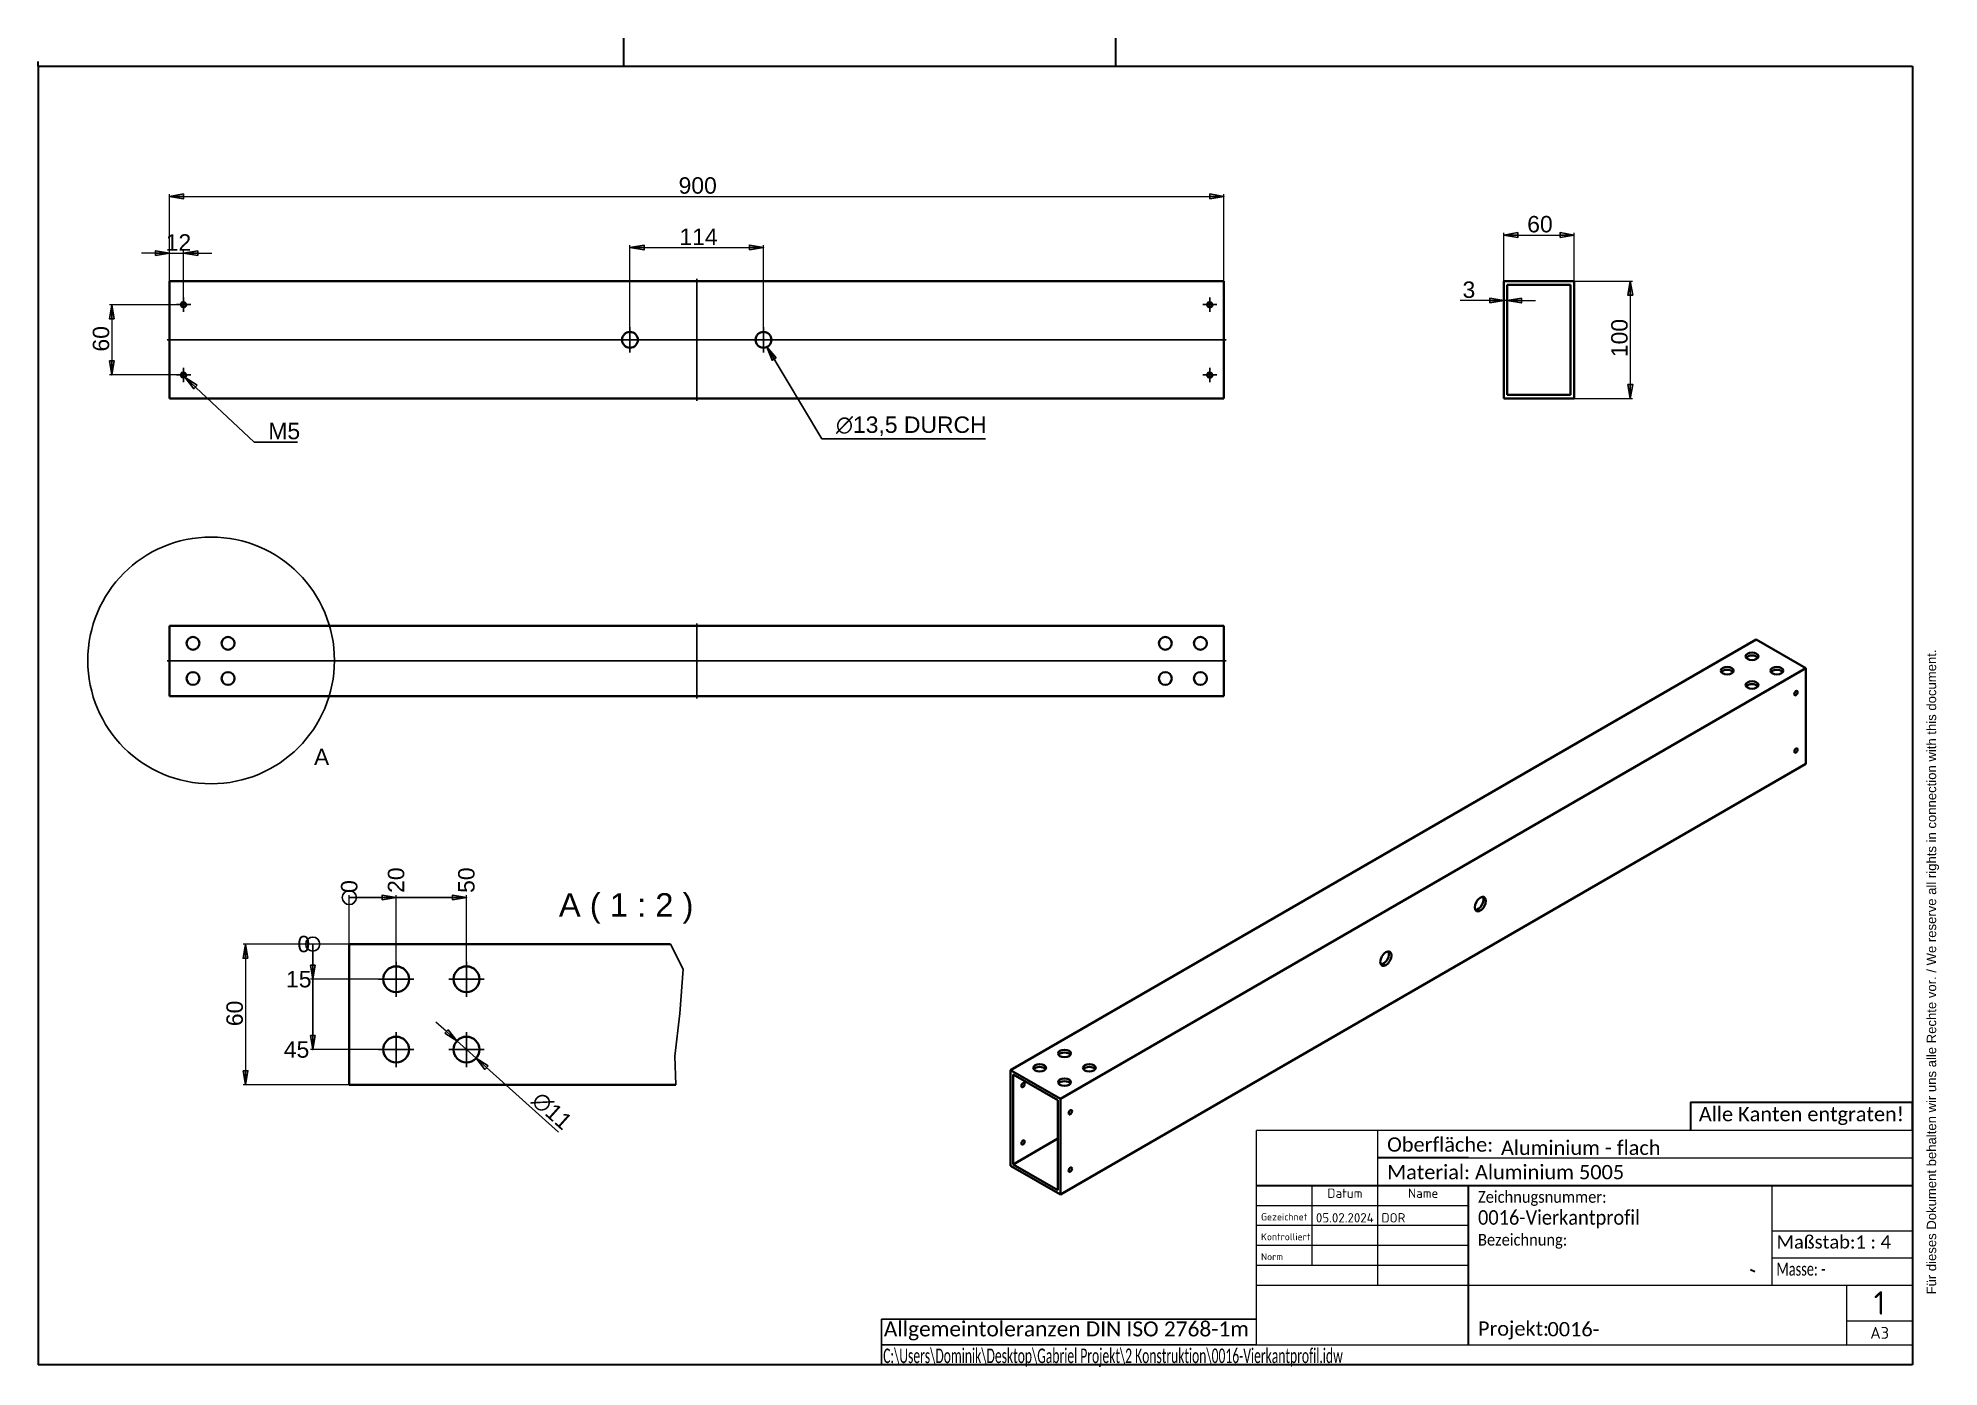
# Model space of a CAD drawing. Header units: millimetres. Extents: x 40 to 1663, y 38 to 1172.
import ezdxf
from ezdxf.enums import TextEntityAlignment as Align

# ---------------------------------------------------------------- set-up
doc = ezdxf.new("R2010")
doc.units = ezdxf.units.MM
doc.header["$LTSCALE"] = 4
for name, color, linetype, lineweight in [('AM_0', 7, 'Continuous', 35), ('AM_6', 7, 'Continuous', 35), ('Schriftkopf', 7, 'Continuous', 9)]:
    doc.layers.add(name, color=color, linetype=linetype, lineweight=lineweight)
for name, color, linetype, lineweight, true_color in [('AM_4', 3, 'Continuous', 25, 0x00ff00), ('AM_5', 3, 'Continuous', 25, 0x00ff00), ('AM_7', 4, 'Continuous', 25, 0x00ffff), ('Skizziergeometrie(Böma)', 179, 'Continuous', 30, 0x262659), ('Symbole(Böma)', 179, 'Continuous', 15, 0x262659)]:
    doc.layers.add(name, color=color, linetype=linetype, lineweight=lineweight, true_color=true_color)
doc.styles.add('Böma', font='calibri.ttf')
doc.styles.add('Textstil10', font='isocpeur.ttf')
doc.styles.add('Textstil11', font='isocpeur.ttf')
doc.styles.add('Textstil8', font='isocpeur.ttf')
doc.styles.add('Textstil9', font='isocpeur.ttf')
doc.styles.add('Textstil97', font='calibri.ttf', dxfattribs={"width": 0.6})
doc.styles.add('WEC-3_5', font='arial.ttf')
doc.styles.add('WEC-5', font='arial.ttf')
doc.dimstyles.new('M WEC_BEM$7', dxfattribs={"dimscale": 4, "dimtxt": 3.5, "dimasz": 3, "dimexe": 0.5, "dimexo": 0, "dimgap": 0.5, "dimtad": 1, "dimrnd": 1e-08, "dimtxsty": 'WEC-3_5', "dimblk": 'Filled-1', "dimcen": 0.09, "dimdle": 12, "dimclrd": 256, "dimclre": 256, "dimclrt": 7, "dimadec": 1, "dimazin": 2, "dimtfac": 0.571429, "dimtdec": 3, "dimtmove": 0, "dimatfit": 3, "dimldrblk": 'Filled-1', "dimfxl": 1, "dimtolj": 1, "dimlwd": 25, "dimlwe": 15, "dimarcsym": 0})
doc.dimstyles.new('WEC_BEM', dxfattribs={"dimscale": 4, "dimtxt": 3.5, "dimasz": 3, "dimexe": 0.5, "dimexo": 0, "dimgap": 0.5, "dimtad": 1, "dimrnd": 1e-08, "dimtxsty": 'WEC-3_5', "dimblk": 'Filled-1', "dimcen": 0.09, "dimdle": 12, "dimclrd": 256, "dimclre": 256, "dimclrt": 7, "dimadec": 1, "dimazin": 2, "dimtfac": 0.571429, "dimtdec": 3, "dimtmove": 0, "dimatfit": 3, "dimldrblk": 'Filled-1', "dimfxl": 1, "dimtolj": 1, "dimlwd": 15, "dimlwe": 15, "dimarcsym": 0})

# ---------------------------------------------------------------- blocks, each defined once
blk = doc.blocks.new('Ränder A3')
at = {"layer": 'Skizziergeometrie(Böma)'}
for p, q in [((10, 287), (410, 287)), ((10, 287), (10, 10)), ((410, 287), (410, 10)), ((375.42, 30.34), (376.34, 29.9)), ((410, 10), (10, 10))]:
    blk.add_line(p, q, dxfattribs=at)
at = {"layer": 'Symbole(Böma)', "color": 179, "true_color": 0x262659, "insert": (413.07, 25), "char_height": 2, "width": 146.4494, "attachment_point": 1, "rotation": 90, "style": 'Böma'}
blk.add_mtext('\\fArial|b0|i0;{\\H2.0000;Für dieses Dokument behalten wir uns alle Rechte vor. / We reserve all rights in connection with this document.}', dxfattribs=at)
blk = doc.blocks.new('Schriftfelder Böma Projekt')
at = {"layer": 'AM_0', "lineweight": 18}
for p, q in [((328.4, 127.9), (328.4, 106.65)), ((328.4, 118.25), (358.4, 118.25)), ((328.4, 112.45), (358.4, 112.45))]:
    blk.add_line(p, q, dxfattribs=at)
at = {"layer": 'AM_0', "lineweight": 25}
for p, q in [((138.4, 99.4), (218.4, 99.4)), ((138.4, 99.4), (138.4, 89.65)), ((218.4, 93.9), (138.4, 93.9)), ((138.4, 89.65), (218.4, 89.65))]:
    blk.add_line(p, q, dxfattribs=at)
at = {"layer": 'Schriftkopf', "lineweight": 9}
blk.add_line((358.4, 139.65), (218.4, 139.65), dxfattribs=at)
at = {"layer": 'Schriftkopf'}
for p, q in [((218.4, 93.9), (218.4, 139.65)), ((244.3, 127.9), (244.3, 139.65)), ((358.4, 89.65), (358.4, 139.65)), ((263.7, 133.77), (358.4, 133.77)), ((230.3, 110.9), (230.3, 127.9)), ((244.3, 106.65), (244.3, 127.9)), ((218.4, 123.65), (263.7, 123.65)), ((218.4, 119.4), (263.7, 119.4)), ((218.4, 115.15), (263.7, 115.15)), ((218.4, 110.9), (263.7, 110.9)), ((218.4, 106.65), (358.4, 106.65)), ((344.4, 93.9), (344.4, 106.65)), ((344.4, 99.02), (358.4, 99.02)), ((218.4, 93.9), (263.7, 93.9)), ((263.7, 93.9), (358.4, 93.9)), ((218.4, 89.65), (358.4, 89.65))]:
    blk.add_line(p, q, dxfattribs=at)
at = {"layer": 'Skizziergeometrie(Böma)'}
for p, q in [((311.05, 145.65), (311.05, 139.65)), ((311.05, 145.65), (358.4, 145.65)), ((358.4, 139.65), (358.4, 145.67)), ((263.7, 133.77), (244.3, 133.77)), ((218.4, 127.9), (358.4, 127.9)), ((263.7, 93.9), (263.7, 127.9))]:
    blk.add_line(p, q, dxfattribs=at)
at = {"layer": 'AM_6', "color": 7, "insert": (138.9, 98.9), "char_height": 3.2, "attachment_point": 1, "style": 'WEC-3_5'}
blk.add_mtext('\\fCalibri|b0|i0;{\\H3.2000;Allgemeintoleranzen DIN ISO 2768-1m}', dxfattribs=at)
at = {"layer": 'Schriftkopf', "style": 'Textstil11'}
for s, p in [('Datum', (237.3, 124.65)), ('Name', (254, 124.65))]:
    blk.add_text(s, height=2, dxfattribs=at).set_placement(p, align=Align.BOTTOM_CENTER)
at = {"layer": 'Schriftkopf', "style": 'Textstil10'}
for s, p in [('Gezeichnet', (219.4, 120)), ('Kontrolliert', (219.4, 115.75)), ('Norm', (219.4, 111.5))]:
    blk.add_text(s, height=1.5, dxfattribs=at).set_placement(p, align=Align.BOTTOM_LEFT)
at = {"layer": 'Schriftkopf'}
for tag, p, height, style in [('ERSTELLUNGSDATUM_001', (231.1, 120), 2, 'Textstil11'), ('AUTOR_001', (245.1, 120), 2, 'Textstil11'), ('Blattnummer_001', (350.15, 100.34), 5, 'Textstil8'), ('Blattgröße_001', (349.4, 95.21), 2.5, 'Textstil9')]:
    blk.add_attdef(tag, p, '', height=height, dxfattribs=dict(at, style=style))
at = {"layer": 'Schriftkopf', "style": 'Textstil11'}
for tag, p in [('KONTROLLDATUM', (231.3, 115.75)), ('KONTROLLIERT_VON', (245.3, 115.75)), ('GENEHM.DAT._KONSTR.', (231.3, 111.5)), ('KONSTR._GEN._VON', (245.3, 111.5))]:
    blk.add_attdef(tag, text='', height=2, dxfattribs=at).set_placement(p, align=Align.BOTTOM_LEFT)
at = {"layer": 'Symbole(Böma)', "color": 179, "true_color": 0x262659, "attachment_point": 1, "style": 'Böma'}
for s, insert, char_height in [('Alle Kanten entgraten!', (312.83, 144.65), 3.05), ('\\fCalibri|b0|i0;Oberfläche: ', (246.3, 138.15), 3.05), ('Material: Aluminium 5005', (246.3, 132.27), 3.05), ('\\fCalibri|b0|i0;{\\H2.8000;Maßstab:1 : 4}', (329.4, 117.25), 2.8), ('Projekt:', (265.7, 98.9), 3.05)]:
    blk.add_mtext(s, dxfattribs=dict(at, insert=insert, char_height=char_height))
at = {"layer": 'Symbole(Böma)', "color": 179, "true_color": 0x262659, "insert": (265.7, 126.7), "char_height": 3.05, "attachment_point": 1, "line_spacing_factor": 0.978242, "style": 'Böma'}
blk.add_mtext('{\\H0.81967x;\\W0.9;Zeichnugsnummer:\\P\\H1.24x;0016-Vierkantprofil\\H1.12903x;\\P\\H0.71429x;Bezeichnung:\\H1.24x;\\P}', dxfattribs=at)
at = {"layer": 'Symbole(Böma)', "color": 179, "true_color": 0x262659, "insert": (329.4, 111.46), "char_height": 2.8, "width": 41.4313, "attachment_point": 1, "style": 'Böma'}
blk.add_mtext('\\fCalibri|b0|i0;\\W0.70;{\\H2.8000;Masse: -}', dxfattribs=at)
at = {"layer": 'Symbole(Böma)', "color": 179, "true_color": 0x262659, "style": 'Böma'}
for tag, p in [('DARSTELLUNG_001', (270.6, 134.41)), ('PROJEKT_001', (280.53, 95.72))]:
    blk.add_attdef(tag, p, '', height=3.05, dxfattribs=at)
blk.add_attdef('Kunde', text='', height=3.05, dxfattribs=at).set_placement((308.7, 98.8), align=Align.TOP_LEFT)
at = {"layer": 'Symbole(Böma)', "color": 179, "true_color": 0x262659, "style": 'Textstil97', "width": 0.6}
blk.add_attdef('DATEINAME_UND_PFAD_001', (138.76, 90.01), '', height=3.1, dxfattribs=at)
blk = doc.blocks.new('Faltmarken_A3')
at = {"layer": 'Skizziergeometrie(Böma)'}
for p, q in [((125, 0), (125, 6)), ((230, 0), (230, 6)), ((0, 0), (0, 1))]:
    blk.add_line(p, q, dxfattribs=at)
blk = doc.blocks.new('Filled-1')
at = {"color": 0}
for p, q in [((0, 0), (-1, 0.17)), ((-1, 0.17), (-1, -0.17)), ((-1, 0), (0, 0)), ((-1, -0.17), (0, 0))]:
    blk.add_line(p, q, dxfattribs=at)
at = {"color": 0, "flags": 128}
blk.add_lwpolyline([(-1, -0.17), (0, 0), (-1, 0.17), (-1, -0.17)], dxfattribs=at)
at = {"color": 0}
blk.add_solid([(-1, -0.17), (0, 0), (-1, 0.17), (-1, -0.17)], dxfattribs=at)
blk = doc.blocks.new('*D19')
at = {"layer": 'AM_5', "linetype": 'Continuous', "lineweight": 15, "transparency": 16777216}
for p, q in [((1291.2, 964.5), (1291.2, 1005.9)), ((1303.2, 1003.9), (1339.2, 1003.9)), ((1351.2, 964.5), (1351.2, 1005.9))]:
    blk.add_line(p, q, dxfattribs=at)
at = {"layer": 'Defpoints', "color": 0, "linetype": 'Continuous', "transparency": 16777216}
for p in [(1351.2, 1003.9), (1291.2, 964.5), (1351.2, 964.5)]:
    blk.add_point(p, dxfattribs=at)
at = {"layer": 'AM_5', "linetype": 'Continuous', "lineweight": 15, "transparency": 16777216, "xscale": 12, "yscale": 12, "zscale": 12, "rotation": 180}
blk.add_blockref('Filled-1', (1291.2, 1003.9), dxfattribs=at)
at = {"layer": 'AM_5', "linetype": 'Continuous', "lineweight": 15, "transparency": 16777216, "xscale": 12, "yscale": 12, "zscale": 12}
blk.add_blockref('Filled-1', (1351.2, 1003.9), dxfattribs=at)
at = {"layer": 'AM_5', "color": 7, "linetype": 'Continuous', "lineweight": 18, "transparency": 16777216, "insert": (1311.2, 1020.2), "char_height": 14, "attachment_point": 1, "style": 'WEC-3_5'}
blk.add_mtext('\\A1;60', dxfattribs=at)
blk = doc.blocks.new('*D20')
at = {"layer": 'AM_5', "linetype": 'Continuous', "lineweight": 15, "transparency": 16777216}
for p, q in [((1351.2, 964.5), (1401.2, 964.5)), ((1399.2, 952.5), (1399.2, 876.5)), ((1351.2, 864.5), (1401.2, 864.5))]:
    blk.add_line(p, q, dxfattribs=at)
at = {"layer": 'Defpoints', "color": 0, "linetype": 'Continuous', "transparency": 16777216}
for p in [(1351.2, 964.5), (1351.2, 864.5), (1399.2, 864.5)]:
    blk.add_point(p, dxfattribs=at)
at = {"layer": 'AM_5', "linetype": 'Continuous', "lineweight": 15, "transparency": 16777216, "xscale": 12, "yscale": 12, "zscale": 12}
for p, rotation in [((1399.2, 964.5), 90), ((1399.2, 864.5), 270)]:
    blk.add_blockref('Filled-1', p, dxfattribs=dict(at, rotation=rotation))
at = {"layer": 'AM_5', "color": 7, "linetype": 'Continuous', "lineweight": 18, "transparency": 16777216, "insert": (1382.9, 899.7), "char_height": 14, "attachment_point": 1, "rotation": 90, "style": 'WEC-3_5'}
blk.add_mtext('\\A1;100', dxfattribs=at)
blk = doc.blocks.new('*D21')
at = {"layer": 'AM_5', "linetype": 'Continuous', "lineweight": 15, "transparency": 16777216}
for p, q in [((1279.2, 948), (1254, 948)), ((1294.2, 948), (1291.2, 948)), ((1306.2, 948), (1318.2, 948))]:
    blk.add_line(p, q, dxfattribs=at)
at = {"layer": 'Defpoints', "color": 0, "linetype": 'Continuous', "transparency": 16777216}
for p in [(1291.2, 948), (1291.2, 918.8), (1294.2, 918.8)]:
    blk.add_point(p, dxfattribs=at)
at = {"layer": 'AM_5', "linetype": 'Continuous', "lineweight": 15, "transparency": 16777216, "xscale": 12, "yscale": 12, "zscale": 12}
blk.add_blockref('Filled-1', (1291.2, 948), dxfattribs=at)
at = {"layer": 'AM_5', "linetype": 'Continuous', "lineweight": 15, "transparency": 16777216, "xscale": 12, "yscale": 12, "zscale": 12, "rotation": 180}
blk.add_blockref('Filled-1', (1294.2, 948), dxfattribs=at)
at = {"layer": 'AM_5', "color": 7, "linetype": 'Continuous', "lineweight": 18, "transparency": 16777216, "insert": (1256, 964.3), "char_height": 14, "attachment_point": 1, "style": 'WEC-3_5'}
blk.add_mtext('\\A1;3', dxfattribs=at)
blk = doc.blocks.new('*D22')
at = {"layer": 'AM_5', "linetype": 'Continuous', "lineweight": 15, "transparency": 16777216}
for p, q in [((152.3, 964.5), (152.3, 1038.9)), ((1052.3, 964.5), (1052.3, 1038.9)), ((164.3, 1036.9), (1040.3, 1036.9))]:
    blk.add_line(p, q, dxfattribs=at)
at = {"layer": 'Defpoints', "color": 0, "linetype": 'Continuous', "transparency": 16777216}
for p in [(1052.3, 1036.9), (152.3, 964.5), (1052.3, 964.5)]:
    blk.add_point(p, dxfattribs=at)
at = {"layer": 'AM_5', "linetype": 'Continuous', "lineweight": 15, "transparency": 16777216, "xscale": 12, "yscale": 12, "zscale": 12, "rotation": 180}
blk.add_blockref('Filled-1', (152.3, 1036.9), dxfattribs=at)
at = {"layer": 'AM_5', "linetype": 'Continuous', "lineweight": 15, "transparency": 16777216, "xscale": 12, "yscale": 12, "zscale": 12}
blk.add_blockref('Filled-1', (1052.3, 1036.9), dxfattribs=at)
at = {"layer": 'AM_5', "color": 7, "linetype": 'Continuous', "lineweight": 18, "transparency": 16777216, "insert": (586.8, 1053.2), "char_height": 14, "attachment_point": 1, "style": 'WEC-3_5'}
blk.add_mtext('\\A1;900', dxfattribs=at)
blk = doc.blocks.new('*D23')
at = {"layer": 'AM_5', "linetype": 'Continuous', "lineweight": 15, "transparency": 16777216}
for p, q in [((545.3, 925.3), (545.3, 995.3)), ((557.3, 993.3), (647.3, 993.3)), ((659.3, 925.3), (659.3, 995.3))]:
    blk.add_line(p, q, dxfattribs=at)
at = {"layer": 'Defpoints', "color": 0, "linetype": 'Continuous', "transparency": 16777216}
for p in [(659.3, 993.3), (545.3, 925.3), (659.3, 925.3)]:
    blk.add_point(p, dxfattribs=at)
at = {"layer": 'AM_5', "linetype": 'Continuous', "lineweight": 15, "transparency": 16777216, "xscale": 12, "yscale": 12, "zscale": 12, "rotation": 180}
blk.add_blockref('Filled-1', (545.3, 993.3), dxfattribs=at)
at = {"layer": 'AM_5', "linetype": 'Continuous', "lineweight": 15, "transparency": 16777216, "xscale": 12, "yscale": 12, "zscale": 12}
blk.add_blockref('Filled-1', (659.3, 993.3), dxfattribs=at)
at = {"layer": 'AM_5', "color": 7, "linetype": 'Continuous', "lineweight": 18, "transparency": 16777216, "insert": (587.5, 1009.4), "char_height": 14, "attachment_point": 1, "style": 'WEC-3_5'}
blk.add_mtext('\\A1;114', dxfattribs=at)
blk = doc.blocks.new('2DDetail0')
at = {"layer": 'AM_4'}
blk.add_circle((46.94, 160.24), 26.32, dxfattribs=at)
at = {"layer": 'AM_4', "insert": (68.89, 137.9), "char_height": 3.5, "attachment_point": 7, "style": 'WEC-3_5'}
blk.add_mtext('A', dxfattribs=at)
blk = doc.blocks.new('*D25')
at = {"layer": 'AM_5', "linetype": 'Continuous', "lineweight": 15, "transparency": 16777216}
blk.add_line((305.7, 398.9), (305.7, 440.6), dxfattribs=at)
at = {"layer": 'Defpoints', "color": 0, "linetype": 'Continuous', "transparency": 16777216}
for p in [(305.7, 440.6), (305.7, 398.9), (305.7, 398.9)]:
    blk.add_point(p, dxfattribs=at)
at = {"layer": 'AM_5', "color": 7, "linetype": 'Continuous', "lineweight": 18, "transparency": 16777216, "insert": (305.7, 442.6), "char_height": 14, "attachment_point": 4, "rotation": 90, "style": 'WEC-3_5'}
blk.add_mtext('\\A1;0', dxfattribs=at)
blk = doc.blocks.new('*D26')
at = {"layer": 'AM_5', "linetype": 'Continuous', "lineweight": 15, "transparency": 16777216}
blk.add_line((345.7, 368.9), (345.7, 440.6), dxfattribs=at)
at = {"layer": 'Defpoints', "color": 0, "linetype": 'Continuous', "transparency": 16777216}
for p in [(345.7, 440.6), (305.7, 398.9), (345.7, 368.9)]:
    blk.add_point(p, dxfattribs=at)
at = {"layer": 'AM_5', "color": 7, "linetype": 'Continuous', "lineweight": 18, "transparency": 16777216, "insert": (345.7, 442.6), "char_height": 14, "attachment_point": 4, "rotation": 90, "style": 'WEC-3_5'}
blk.add_mtext('\\A1;20', dxfattribs=at)
blk = doc.blocks.new('*D27')
at = {"layer": 'AM_5', "linetype": 'Continuous', "lineweight": 15, "transparency": 16777216}
blk.add_line((405.7, 368.9), (405.7, 440.6), dxfattribs=at)
at = {"layer": 'Defpoints', "color": 0, "linetype": 'Continuous', "transparency": 16777216}
for p in [(405.7, 440.6), (305.7, 398.9), (405.7, 368.9)]:
    blk.add_point(p, dxfattribs=at)
at = {"layer": 'AM_5', "color": 7, "linetype": 'Continuous', "lineweight": 18, "transparency": 16777216, "insert": (405.7, 442.6), "char_height": 14, "attachment_point": 4, "rotation": 90, "style": 'WEC-3_5'}
blk.add_mtext('\\A1;50', dxfattribs=at)
blk = doc.blocks.new('2DTransSymbol1')
at = {"layer": 'AM_5'}
for p, q in [((79.44, 109.66), (76.44, 109.66)), ((79.44, 109.66), (83.44, 109.66)), ((86.44, 109.66), (83.44, 110.16)), ((83.44, 110.16), (83.44, 109.16)), ((83.44, 109.66), (86.44, 109.66)), ((83.44, 109.16), (86.44, 109.66)), ((86.44, 109.66), (98.44, 109.66)), ((101.44, 109.66), (98.44, 110.16)), ((98.44, 110.16), (98.44, 109.16)), ((98.44, 109.66), (101.44, 109.66)), ((98.44, 109.16), (101.44, 109.66))]:
    blk.add_line(p, q, dxfattribs=at)
at = {"layer": 'AM_5', "flags": 128}
for points in [[(83.44, 109.16), (86.44, 109.66), (83.44, 110.16), (83.44, 109.16)], [(98.44, 109.16), (101.44, 109.66), (98.44, 110.16), (98.44, 109.16)]]:
    blk.add_lwpolyline(points, dxfattribs=at)
at = {"layer": 'AM_5'}
blk.add_circle((76.44, 109.66), 1.5, dxfattribs=at)
for points in [[(83.44, 109.16), (86.44, 109.66), (83.44, 110.16), (83.44, 109.16)], [(98.44, 109.16), (101.44, 109.66), (98.44, 110.16), (98.44, 109.16)]]:
    blk.add_solid(points, dxfattribs=at)
blk = doc.blocks.new('*D29')
at = {"layer": 'AM_5', "linetype": 'Continuous', "lineweight": 15, "transparency": 16777216}
blk.add_line((305.7, 398.9), (272.6, 398.9), dxfattribs=at)
at = {"layer": 'Defpoints', "color": 0, "linetype": 'Continuous', "transparency": 16777216}
for p in [(272.6, 398.9), (305.7, 398.9), (305.7, 398.9)]:
    blk.add_point(p, dxfattribs=at)
at = {"layer": 'AM_5', "color": 7, "linetype": 'Continuous', "lineweight": 18, "transparency": 16777216, "insert": (261.4, 398.9), "char_height": 14, "attachment_point": 4, "style": 'WEC-3_5'}
blk.add_mtext('\\A1;0', dxfattribs=at)
blk = doc.blocks.new('*D30')
at = {"layer": 'AM_5', "linetype": 'Continuous', "lineweight": 15, "transparency": 16777216}
blk.add_line((345.7, 368.9), (272.6, 368.9), dxfattribs=at)
at = {"layer": 'Defpoints', "color": 0, "linetype": 'Continuous', "transparency": 16777216}
for p in [(305.7, 398.9), (272.6, 368.9), (345.7, 368.9)]:
    blk.add_point(p, dxfattribs=at)
at = {"layer": 'AM_5', "color": 7, "linetype": 'Continuous', "lineweight": 18, "transparency": 16777216, "insert": (251.7, 368.9), "char_height": 14, "attachment_point": 4, "style": 'WEC-3_5'}
blk.add_mtext('\\A1;15', dxfattribs=at)
blk = doc.blocks.new('*D31')
at = {"layer": 'AM_5', "linetype": 'Continuous', "lineweight": 15, "transparency": 16777216}
blk.add_line((345.7, 308.9), (272.6, 308.9), dxfattribs=at)
at = {"layer": 'Defpoints', "color": 0, "linetype": 'Continuous', "transparency": 16777216}
for p in [(305.7, 398.9), (272.6, 308.9), (345.7, 308.9)]:
    blk.add_point(p, dxfattribs=at)
at = {"layer": 'AM_5', "color": 7, "linetype": 'Continuous', "lineweight": 18, "transparency": 16777216, "insert": (249.8, 308.9), "char_height": 14, "attachment_point": 4, "style": 'WEC-3_5'}
blk.add_mtext('\\A1;45', dxfattribs=at)
blk = doc.blocks.new('2DTransSymbol2')
at = {"layer": 'AM_5'}
for p, q in [((68.64, 96.73), (68.64, 99.73)), ((68.14, 95.23), (68.64, 92.23)), ((69.14, 95.23), (68.14, 95.23)), ((68.64, 95.23), (68.64, 96.73)), ((68.64, 95.23), (68.64, 92.23)), ((68.64, 92.23), (69.14, 95.23)), ((68.64, 80.23), (68.64, 92.23)), ((68.14, 80.23), (68.64, 77.23)), ((69.14, 80.23), (68.14, 80.23)), ((68.64, 80.23), (68.64, 77.23)), ((68.64, 77.23), (69.14, 80.23))]:
    blk.add_line(p, q, dxfattribs=at)
at = {"layer": 'AM_5', "flags": 128}
for points in [[(68.14, 95.23), (68.64, 92.23), (69.14, 95.23), (68.14, 95.23)], [(68.14, 80.23), (68.64, 77.23), (69.14, 80.23), (68.14, 80.23)]]:
    blk.add_lwpolyline(points, dxfattribs=at)
at = {"layer": 'AM_5'}
blk.add_circle((68.64, 99.73), 1.5, dxfattribs=at)
for points in [[(68.14, 95.23), (68.64, 92.23), (69.14, 95.23), (68.14, 95.23)], [(68.14, 80.23), (68.64, 77.23), (69.14, 80.23), (68.14, 80.23)]]:
    blk.add_solid(points, dxfattribs=at)
blk = doc.blocks.new('*D33')
at = {"layer": 'AM_5', "linetype": 'Continuous', "lineweight": 15, "transparency": 16777216}
for p, q in [((305.7, 398.9), (215.1, 398.9)), ((217.1, 386.9), (217.1, 290.9)), ((305.7, 278.9), (215.1, 278.9))]:
    blk.add_line(p, q, dxfattribs=at)
at = {"layer": 'Defpoints', "color": 0, "linetype": 'Continuous', "transparency": 16777216}
for p in [(305.7, 398.9), (217.1, 278.9), (305.7, 278.9)]:
    blk.add_point(p, dxfattribs=at)
at = {"layer": 'AM_5', "linetype": 'Continuous', "lineweight": 15, "transparency": 16777216, "xscale": 12, "yscale": 12, "zscale": 12}
for p, rotation in [((217.1, 398.9), 90), ((217.1, 278.9), 270)]:
    blk.add_blockref('Filled-1', p, dxfattribs=dict(at, rotation=rotation))
at = {"layer": 'AM_5', "color": 7, "linetype": 'Continuous', "lineweight": 18, "transparency": 16777216, "insert": (200.8, 328.9), "char_height": 14, "attachment_point": 1, "rotation": 90, "style": 'WEC-3_5'}
blk.add_mtext('\\A1;60', dxfattribs=at)
blk = doc.blocks.new('*D34')
at = {"layer": 'AM_5', "linetype": 'Continuous', "lineweight": 15, "transparency": 16777216}
for p, q in [((388.6, 324.3), (379.7, 332.3)), ((397.6, 316.3), (413.9, 301.6)), ((422.9, 293.6), (484.2, 238.6))]:
    blk.add_line(p, q, dxfattribs=at)
at = {"layer": 'Defpoints', "color": 0, "linetype": 'Continuous', "transparency": 16777216}
for p in [(397.6, 316.3), (413.9, 301.6)]:
    blk.add_point(p, dxfattribs=at)
at = {"layer": 'AM_5', "linetype": 'Continuous', "lineweight": 15, "transparency": 16777216, "xscale": 12, "yscale": 12, "zscale": 12}
for p, rotation in [((397.6, 316.3), 318.1042000728845), ((413.9, 301.6), 138.1042000728844)]:
    blk.add_blockref('Filled-1', p, dxfattribs=dict(at, rotation=rotation))
at = {"layer": 'AM_5', "color": 7, "linetype": 'Continuous', "lineweight": 18, "transparency": 16777216, "insert": (469.8, 274.4), "char_height": 14, "attachment_point": 1, "rotation": 318.1042, "style": 'WEC-3_5'}
blk.add_mtext('\\A1;∅11', dxfattribs=at)
blk = doc.blocks.new('*D35')
at = {"layer": 'AM_5', "linetype": 'Continuous', "lineweight": 15, "transparency": 16777216}
for p, q in [((158.2, 944.5), (101, 944.5)), ((103, 932.5), (103, 896.5)), ((158.2, 884.5), (101, 884.5))]:
    blk.add_line(p, q, dxfattribs=at)
at = {"layer": 'Defpoints', "color": 0, "linetype": 'Continuous', "transparency": 16777216}
for p in [(158.2, 944.5), (103, 884.5), (158.2, 884.5)]:
    blk.add_point(p, dxfattribs=at)
at = {"layer": 'AM_5', "linetype": 'Continuous', "lineweight": 15, "transparency": 16777216, "xscale": 12, "yscale": 12, "zscale": 12}
for p, rotation in [((103, 944.5), 90), ((103, 884.5), 270)]:
    blk.add_blockref('Filled-1', p, dxfattribs=dict(at, rotation=rotation))
at = {"layer": 'AM_5', "color": 7, "linetype": 'Continuous', "lineweight": 18, "transparency": 16777216, "insert": (86.7, 904.5), "char_height": 14, "attachment_point": 1, "rotation": 90, "style": 'WEC-3_5'}
blk.add_mtext('\\A1;60', dxfattribs=at)
blk = doc.blocks.new('*D36')
at = {"layer": 'AM_5', "linetype": 'Continuous', "lineweight": 15, "transparency": 16777216}
for p, q in [((152.3, 964.5), (152.3, 990.5)), ((164.3, 950.6), (164.3, 990.5)), ((140.3, 988.5), (128.3, 988.5)), ((152.3, 988.5), (164.3, 988.5)), ((176.3, 988.5), (188.3, 988.5))]:
    blk.add_line(p, q, dxfattribs=at)
at = {"layer": 'Defpoints', "color": 0, "linetype": 'Continuous', "transparency": 16777216}
for p in [(164.3, 988.5), (152.3, 964.5), (164.3, 950.6)]:
    blk.add_point(p, dxfattribs=at)
at = {"layer": 'AM_5', "linetype": 'Continuous', "lineweight": 15, "transparency": 16777216, "xscale": 12, "yscale": 12, "zscale": 12}
blk.add_blockref('Filled-1', (152.3, 988.5), dxfattribs=at)
at = {"layer": 'AM_5', "linetype": 'Continuous', "lineweight": 15, "transparency": 16777216, "xscale": 12, "yscale": 12, "zscale": 12, "rotation": 180}
blk.add_blockref('Filled-1', (164.3, 988.5), dxfattribs=at)
at = {"layer": 'AM_5', "color": 7, "linetype": 'Continuous', "lineweight": 18, "transparency": 16777216, "insert": (149, 1004.6), "char_height": 14, "attachment_point": 1, "style": 'WEC-3_5'}
blk.add_mtext('\\A1;12', dxfattribs=at)

msp = doc.modelspace()

# ---------------------------------------------------------------- linework, layer by layer
at = {"layer": 'AM_0'}
for p, q in [((1052.261, 964.533), (152.261, 964.533)), ((152.261, 864.533), (152.261, 964.533)), ((1052.261, 864.533), (1052.261, 964.533)), ((1291.199, 964.533), (1291.199, 864.533)), ((1351.199, 964.533), (1291.199, 964.533)), ((1294.199, 961.533), (1348.199, 961.533)), ((1294.199, 867.533), (1294.199, 961.533)), ((1348.199, 961.533), (1348.199, 867.533)), ((1351.199, 864.533), (1351.199, 964.533)), ((1052.261, 864.533), (152.261, 864.533)), ((1291.199, 864.533), (1351.199, 864.533)), ((1348.199, 867.533), (1294.199, 867.533)), ((1052.261, 670.558), (152.261, 670.558)), ((152.261, 610.558), (152.261, 670.558)), ((1052.261, 610.558), (1052.261, 670.558)), ((1506.648, 658.775), (870.252, 291.352)), ((1549.074, 634.28), (1506.648, 658.775)), ((1549.074, 634.28), (912.678, 266.857)), ((1549.074, 552.631), (1549.074, 634.28)), ((1052.261, 610.558), (152.261, 610.558)), ((1549.074, 552.631), (912.678, 185.207)), ((579.775, 398.926), (305.741, 398.926)), ((305.741, 278.926), (305.741, 398.926)), ((584.579, 278.926), (305.741, 278.926)), ((870.252, 291.352), (870.252, 209.702)), ((912.678, 266.857), (870.252, 291.352)), ((872.373, 287.677), (910.557, 265.632)), ((872.373, 210.927), (872.373, 287.677)), ((910.557, 265.632), (910.557, 188.881)), ((912.678, 185.207), (912.678, 266.857)), ((910.557, 232.972), (872.373, 210.927)), ((870.252, 209.702), (912.678, 185.207)), ((910.557, 188.881), (872.373, 210.927))]:
    msp.add_line(p, q, dxfattribs=at)
for centre, radius in [((164.261, 944.533), 2.067), ((1040.261, 944.533), 2.067), ((545.261, 914.533), 6.75), ((659.261, 914.533), 6.75), ((164.261, 884.533), 2.067), ((1040.261, 884.533), 2.067), ((172.261, 655.558), 5.5), ((202.261, 655.558), 5.5), ((1002.261, 655.558), 5.5), ((1032.261, 655.558), 5.5), ((172.261, 625.558), 5.5), ((202.261, 625.558), 5.5), ((1002.261, 625.558), 5.5), ((1032.261, 625.558), 5.5), ((345.741, 368.926), 11), ((405.741, 368.926), 11), ((345.741, 308.926), 11), ((405.741, 308.926), 11)]:
    msp.add_circle(centre, radius, dxfattribs=at)
for centre, major_axis in [((1481.899, 632.239), (-5.5, 0)), ((1503.112, 644.486), (-5.5, 0)), ((1524.325, 632.239), (-5.5, 0)), ((1503.112, 619.992), (-5.5, 0)), ((1540.589, 613.051), (-1.034, -1.79)), ((1540.589, 564.062), (-1.034, -1.79)), ((1271.181, 433.014), (-3.375, -5.846)), ((1190.571, 386.474), (-3.375, -5.846)), ((916.214, 305.64), (-5.5, 0)), ((895, 293.393), (-5.5, 0)), ((937.427, 293.393), (-5.5, 0)), ((880.858, 278.696), (-1.034, -1.79)), ((916.214, 281.146), (-5.5, 0)), ((921.163, 255.426), (-1.034, -1.79)), ((880.858, 229.706), (-1.034, -1.79)), ((921.163, 206.436), (-1.034, -1.79))]:
    msp.add_ellipse(centre, major_axis=major_axis, ratio=0.57735027, dxfattribs=at)
for centre, major_axis, start_param, end_param in [((1481.899, 629.79), (-5.5, 0), 3.53755322, 5.88722474), ((1503.112, 642.037), (-5.5, 0), 3.53755322, 5.88722474), ((1524.325, 629.79), (-5.5, 0), 3.53755322, 5.88722474), ((1503.112, 617.542), (-5.5, 0), 3.53755322, 5.88722474), ((1269.06, 434.239), (-3.375, -5.846), 0.31968726, 2.82190539), ((1188.45, 387.698), (-3.375, -5.846), 0.31968726, 2.82190539), ((895, 290.943), (-5.5, 0), 3.53755322, 5.88722474), ((916.214, 303.191), (-5.5, 0), 3.53755322, 5.88722474), ((937.427, 290.943), (-5.5, 0), 3.53755322, 5.88722474), ((916.214, 278.696), (-5.5, 0), 3.53755322, 5.88722474)]:
    msp.add_ellipse(centre, major_axis=major_axis, ratio=0.57735027, start_param=start_param, end_param=end_param, dxfattribs=at)
at = {"layer": 'AM_4'}
for p, q in [((579.775, 398.926), (590.623, 377.479)), ((590.623, 377.479), (587.917, 339.767)), ((587.917, 339.767), (583.651, 303.285)), ((583.651, 303.285), (584.579, 278.926))]:
    msp.add_line(p, q, dxfattribs=at)
for centre in [(164.261, 944.533), (1040.261, 944.533), (164.261, 884.533), (1040.261, 884.533)]:
    msp.add_arc(centre, 2.5, 80, 350, dxfattribs=at)
at = {"layer": 'AM_7'}
for p, q in [((602.261, 862.533), (602.261, 966.533)), ((170.328, 944.533), (158.194, 944.533)), ((164.261, 950.6), (164.261, 938.466)), ((1046.328, 944.533), (1034.194, 944.533)), ((1040.261, 950.6), (1040.261, 938.466)), ((545.261, 925.283), (545.261, 903.783)), ((659.261, 925.283), (659.261, 903.783)), ((1054.261, 914.533), (150.261, 914.533)), ((556.011, 914.533), (534.511, 914.533)), ((670.011, 914.533), (648.511, 914.533)), ((170.328, 884.533), (158.194, 884.533)), ((164.261, 890.6), (164.261, 878.466)), ((1046.328, 884.533), (1034.194, 884.533)), ((1040.261, 890.6), (1040.261, 878.466)), ((602.261, 608.558), (602.261, 672.558)), ((1054.261, 640.558), (150.261, 640.558)), ((345.741, 383.926), (345.741, 353.926)), ((405.741, 383.926), (405.741, 353.926)), ((360.741, 368.926), (330.741, 368.926)), ((420.741, 368.926), (390.741, 368.926)), ((360.741, 308.926), (330.741, 308.926)), ((345.741, 323.926), (345.741, 293.926)), ((420.741, 308.926), (390.741, 308.926)), ((405.741, 323.926), (405.741, 293.926))]:
    msp.add_line(p, q, dxfattribs=at)

# ---------------------------------------------------------------- block references
at = {"xscale": 4, "yscale": 4, "zscale": 4}
for name, p in [('Faltmarken_A3', (40, 1148)), ('Ränder A3', (0, 0))]:
    msp.add_blockref(name, p, dxfattribs=at)
msp.add_blockref('Schriftfelder Böma Projekt', (206.4, -318.6), dxfattribs=at).add_auto_attribs({'Blattnummer_001': '1', 'Blattgröße_001': 'A3', 'ERSTELLUNGSDATUM_001': '05.02.2024', 'AUTOR_001': 'DOR', 'PROJEKT_001': '0016-', 'DARSTELLUNG_001': 'Aluminium - flach', 'DATEINAME_UND_PFAD_001': 'C:\\Users\\Dominik\\Desktop\\Gabriel Projekt\\2 Konstruktion\\0016-Vierkantprofil.idw'})
at = {"layer": 'AM_4', "xscale": 4, "yscale": 4, "zscale": 4}
msp.add_blockref('2DDetail0', (0, 0), dxfattribs=at)
at = {"layer": 'AM_5', "xscale": 4, "yscale": 4, "zscale": 4}
for name in ['2DTransSymbol1', '2DTransSymbol2']:
    msp.add_blockref(name, (0, 0), dxfattribs=at)

# ---------------------------------------------------------------- texts
at = {"layer": 'AM_5', "color": 7, "char_height": 14, "attachment_point": 7, "line_spacing_factor": 0.6125, "style": 'WEC-3_5'}
for s, insert, width in [('\\fAIGDT|b0|i0;{\\H14.0000;n}\\fArial|b0|i0;{\\H14.0000;13,5 DURCH}', (721.135, 832.506), 131.11079), ('M5', (236.593, 829.496), 27.43936)]:
    msp.add_mtext(s, dxfattribs=dict(at, insert=insert, width=width))
at = {"layer": 'AM_6', "color": 7, "insert": (484.599, 416.343), "char_height": 20, "attachment_point": 7, "style": 'WEC-5'}
msp.add_mtext('A ( 1 : 2 )', dxfattribs=at)

# ---------------------------------------------------------------- dimensions: what is measured, and where the dimension line sits
at = {"layer": 'AM_5', "linetype": 'Continuous', "lineweight": 18}
for base, p1, p2, override, picture, middle in [((1052.261, 1036.874), (152.261, 964.533), (1052.261, 964.533), {"dimgap": 0.5, "dimdec": 2, "dimtol": 0, "dimlim": 0, "dimtp": 0, "dimtm": 0, "dimtdec": 3, "dimtofl": 0, "dimatfit": 1}, '*D22', (602.261, 1036.874)), ((164.261, 988.505), (152.261, 964.533), (164.261, 950.6), {"dimgap": 0.5, "dimdec": 2, "dimtol": 0, "dimlim": 0, "dimtp": 0, "dimtm": 0, "dimtdec": 3, "dimtofl": 1, "dimatfit": 1}, '*D36', (158.261, 988.505)), ((1291.199, 947.992), (1294.199, 918.771), (1291.199, 918.771), {"dimgap": 0.5, "dimdec": 2, "dimse1": 1, "dimse2": 1, "dimtol": 0, "dimlim": 0, "dimtp": 0, "dimtm": 0, "dimtdec": 3, "dimtofl": 1, "dimatfit": 1}, '*D21', (1260.615, 947.992))]:
    dim = msp.add_linear_dim(base=base, p1=p1, p2=p2, dimstyle='WEC_BEM', override=override, dxfattribs=at)
    dim.commit()
    dim.dimension.update_dxf_attribs({"geometry": picture, "text_midpoint": middle, "dimtype": 160})
for base, p1, p2, angle, override, picture, middle in [((659.261, 993.343), (545.261, 925.283), (659.261, 925.283), 180, {"dimgap": 0.5, "dimdec": 2, "dimtol": 0, "dimlim": 0, "dimtp": 0, "dimtm": 0, "dimtdec": 3, "dimtofl": 0, "dimatfit": 1}, '*D23', (602.261, 993.343)), ((1351.199, 1003.936), (1291.199, 964.533), (1351.199, 964.533), 180, {"dimgap": 0.5, "dimdec": 2, "dimtol": 0, "dimlim": 0, "dimtp": 0, "dimtm": 0, "dimtdec": 3, "dimtofl": 0, "dimatfit": 1}, '*D19', (1321.199, 1003.936)), ((1399.199, 864.533), (1351.199, 964.533), (1351.199, 864.533), 90, {"dimgap": 0.5, "dimdec": 2, "dimtol": 0, "dimlim": 0, "dimtp": 0, "dimtm": 0, "dimtdec": 3, "dimtofl": 0, "dimatfit": 1}, '*D20', (1399.199, 914.533)), ((103.024, 884.533), (158.194, 944.533), (158.194, 884.533), 90, {"dimgap": 0.5, "dimdec": 2, "dimtol": 0, "dimlim": 0, "dimtp": 0, "dimtm": 0, "dimtdec": 3, "dimtofl": 0, "dimatfit": 1}, '*D35', (103.024, 914.533)), ((217.12, 278.926), (305.741, 398.926), (305.741, 278.926), 90, {"dimgap": 0.5, "dimdec": 2, "dimlfac": 0.5, "dimtol": 0, "dimlim": 0, "dimtp": 0, "dimtm": 0, "dimtdec": 3, "dimtofl": 0, "dimatfit": 1}, '*D33', (217.12, 338.926))]:
    dim = msp.add_linear_dim(base=base, p1=p1, p2=p2, angle=angle, dimstyle='WEC_BEM', override=override, dxfattribs=at)
    dim.commit()
    dim.dimension.update_dxf_attribs({"geometry": picture, "text_midpoint": middle, "dimtype": 160})
for feature_location, offset, dtype, origin, picture, middle in [((345.741, 368.926), (0, 71.72), 1, (305.741, 398.926), '*D26', (345.741, 452.769)), ((405.741, 368.926), (0, 71.72), 1, (305.741, 398.926), '*D27', (405.741, 452.65)), ((305.740875961, 398.926046065), (0, 41.720356289), 1, (305.740875961, 398.926046065), '*D25', (305.740875961, 447.211204563)), ((305.740875961, 398.926046065), (-33.184556457, 0), 0, (305.740875961, 398.926046065), '*D29', (265.991517295, 398.926046065)), ((345.741, 308.926), (-73.185, 0), 0, (305.741, 398.926), '*D31', (260.195, 308.926)), ((345.741, 368.926), (-73.185, 0), 0, (305.741, 398.926), '*D30', (261.135, 368.926))]:
    dim = msp.add_ordinate_dim(feature_location=feature_location, offset=offset, dtype=dtype, origin=origin, dimstyle='WEC_BEM', override={"dimgap": 0.5, "dimtad": 0, "dimdec": 2, "dimlfac": 0.5, "dimtol": 0, "dimlim": 0, "dimtp": 0, "dimtm": 0, "dimtdec": 3}, dxfattribs=at)
    dim.commit()
    dim.dimension.update_dxf_attribs({"geometry": picture, "text_midpoint": middle})
dim = msp.add_diameter_dim_2p(p1=(397.553, 316.272), p2=(413.929, 301.58), dimstyle='WEC_BEM', override={"dimgap": 0.5, "dimdec": 2, "dimlfac": 0.5, "dimtol": 0, "dimlim": 0, "dimtp": 0, "dimtm": 0, "dimtdec": 3, "dimatfit": 2}, dxfattribs=at)
dim.commit()
dim.dimension.update_dxf_attribs({"geometry": '*D34', "text_midpoint": (470.557, 250.778), "dimtype": 163})

# ---------------------------------------------------------------- leaders
at = {"layer": 'AM_5', "linetype": 'Continuous', "lineweight": 25, "annotation_type": 0, "has_hookline": 1, "hookline_direction": 0}
for points, text_width in [([(662.254, 908.483), (709.135, 830.173), (721.135, 830.173)], 127.667), ([(165.606, 882.426), (224.593, 827.162), (236.593, 827.162)], 24.935)]:
    msp.add_leader(points, dimstyle='M WEC_BEM$7', override={"dimgap": 0, "dimtad": 1}, dxfattribs=dict(at, text_width=text_width))

doc.saveas('drawing.dxf')
